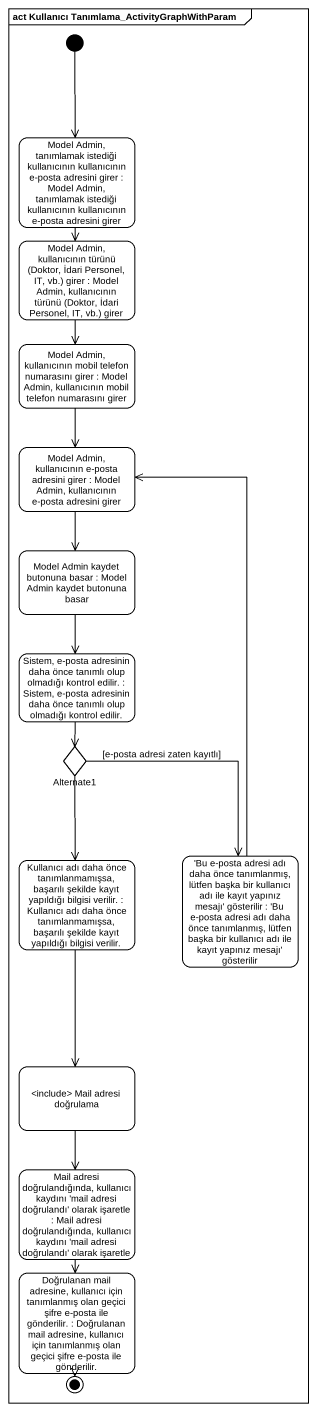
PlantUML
@startuml
mainframe act Kullanıcı Tanımlama_ActivityGraphWithParam
hide empty description
state "Model Admin, tanımlamak istediği kullanıcının kullanıcının e-posta adresini girer : Model Admin, tanımlamak istediği kullanıcının kullanıcının e-posta adresini girer" as Model_Admin_tanımlamak
state "Model Admin, kullanıcının türünü (Doktor, İdari Personel, IT, vb.) girer : Model Admin, kullanıcının türünü (Doktor, İdari Personel, IT, vb.) girer" as Model_Admin_kullanıcının
state "Model Admin, kullanıcının mobil telefon numarasını girer : Model Admin, kullanıcının mobil telefon numarasını girer" as Model_Admin_kullanıcının_2
state "Model Admin, kullanıcının e-posta adresini girer : Model Admin, kullanıcının e-posta adresini girer" as Model_Admin_kullanıcının_e
state "Model Admin kaydet butonuna basar : Model Admin kaydet butonuna basar" as Model_Admin_kaydet_butonuna
state "Sistem, e-posta adresinin daha önce tanımlı olup olmadığı kontrol edilir. : Sistem, e-posta adresinin daha önce tanımlı olup olmadığı kontrol edilir." as Sistem_e_posta_adresinin
state Alternate1 <<choice>>
state "'Bu e-posta adresi adı daha önce tanımlanmış, lütfen başka bir kullanıcı adı ile kayıt yapınız mesajı' gösterilir : 'Bu e-posta adresi adı daha önce tanımlanmış, lütfen başka bir kullanıcı adı ile kayıt yapınız mesajı' gösterilir" as Bu_e_posta_adresi_adı_daha
state "Kullanıcı adı daha önce tanımlanmamışsa, başarılı şekilde kayıt yapıldığı bilgisi verilir. : Kullanıcı adı daha önce tanımlanmamışsa, başarılı şekilde kayıt yapıldığı bilgisi verilir." as Kullanıcı_adı_daha_önce
state "<include> Mail adresi doğrulama" as include_Mail_adresi
state "Mail adresi doğrulandığında, kullanıcı kaydını 'mail adresi doğrulandı' olarak işaretle : Mail adresi doğrulandığında, kullanıcı kaydını 'mail adresi doğrulandı' olarak işaretle" as Mail_adresi_doğrulandığında
state "Doğrulanan mail adresine, kullanıcı için tanımlanmış olan geçici şifre e-posta ile gönderilir. : Doğrulanan mail adresine, kullanıcı için tanımlanmış olan geçici şifre e-posta ile gönderilir." as Doğrulanan_mail_adresine
[*] --> Model_Admin_tanımlamak
Model_Admin_tanımlamak --> Model_Admin_kullanıcının
Model_Admin_kullanıcının --> Model_Admin_kullanıcının_2
Model_Admin_kullanıcının_2 --> Model_Admin_kullanıcının_e
Model_Admin_kullanıcının_e --> Model_Admin_kaydet_butonuna
Model_Admin_kaydet_butonuna --> Sistem_e_posta_adresinin
Sistem_e_posta_adresinin --> Alternate1
Alternate1 --> Bu_e_posta_adresi_adı_daha : [e-posta adresi zaten kayıtlı]
Alternate1 --> Kullanıcı_adı_daha_önce
Bu_e_posta_adresi_adı_daha -up-> Model_Admin_kullanıcının_e
Kullanıcı_adı_daha_önce --> include_Mail_adresi
include_Mail_adresi --> Mail_adresi_doğrulandığında
Mail_adresi_doğrulandığında --> Doğrulanan_mail_adresine
Doğrulanan_mail_adresine --> [*]
@enduml
